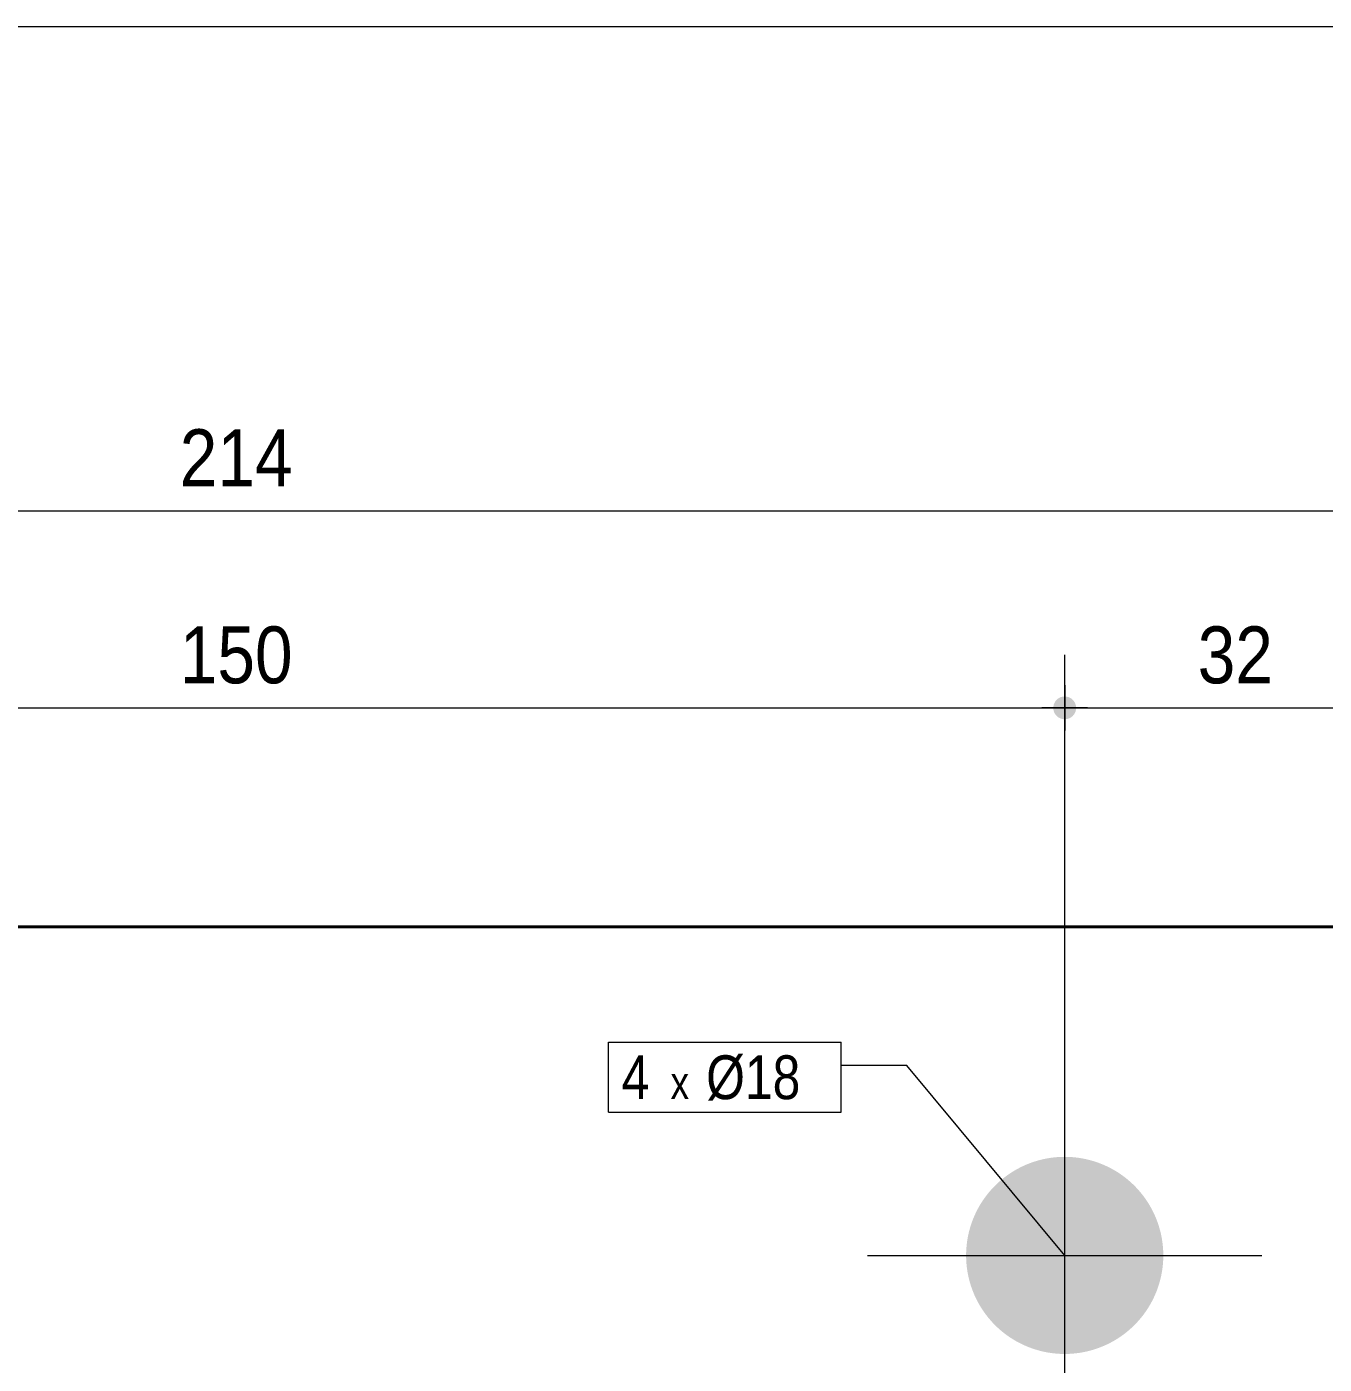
# Model space of a CAD drawing. Header units: millimetres. Extents: x 2 to 287, y 5 to 195.
# Drawn here: x 129.7 to 188.9, y 133.9 to 195 of the extents above; entities that cross this region are included whole.
import ezdxf

# ---------------------------------------------------------------- set-up
doc = ezdxf.new("R2010")
doc.units = ezdxf.units.MM
for name, color, linetype, lineweight in [('Boulon', 7, 'Continuous', 0), ('Cotation', 7, 'Continuous', 0), ('Désignation boulon', 3, 'Continuous', 0), ('Feuille dessin', 5, 'Continuous', 0), ('Piece', 2, 'Continuous', 0)]:
    doc.layers.add(name, color=color, linetype=linetype, lineweight=lineweight)
doc.styles.add('ARIAL', font='ARIAL.TTF')
doc.styles.add('COMIC_SANS_MS', font='COMIC.TTF')

# ---------------------------------------------------------------- blocks, each defined once
blk = doc.blocks.new('*A1')
at = {"layer": 'Boulon'}
blk.add_hatch(color=256, dxfattribs=at).paths.add_polyline_path([(177.046, 134.4), (176.991, 134.401), (176.935, 134.403), (176.88, 134.405), (176.825, 134.408), (176.77, 134.412), (176.715, 134.417), (176.66, 134.422), (176.605, 134.427), (176.55, 134.434), (176.495, 134.441), (176.441, 134.449), (176.386, 134.457), (176.332, 134.466), (176.277, 134.476), (176.223, 134.486), (176.169, 134.498), (176.115, 134.509), (176.061, 134.522), (176.008, 134.535), (175.954, 134.549), (175.901, 134.563), (175.848, 134.578), (175.795, 134.594), (175.742, 134.61), (175.69, 134.627), (175.637, 134.645), (175.585, 134.663), (175.533, 134.682), (175.482, 134.702), (175.43, 134.722), (175.379, 134.743), (175.328, 134.764), (175.278, 134.786), (175.227, 134.809), (175.177, 134.832), (175.127, 134.856), (175.078, 134.88), (175.029, 134.906), (174.98, 134.931), (174.931, 134.958), (174.883, 134.985), (174.835, 135.012), (174.788, 135.04), (174.74, 135.069), (174.694, 135.098), (174.647, 135.128), (174.601, 135.158), (174.555, 135.189), (174.51, 135.221), (174.465, 135.253), (174.42, 135.286), (174.376, 135.319), (174.333, 135.352), (174.289, 135.387), (174.246, 135.421), (174.204, 135.457), (174.162, 135.493), (174.12, 135.529), (174.079, 135.566), (174.038, 135.603), (173.998, 135.641), (173.958, 135.679), (173.919, 135.718), (173.88, 135.757), (173.842, 135.797), (173.804, 135.837), (173.767, 135.878), (173.73, 135.919), (173.694, 135.961), (173.658, 136.003), (173.623, 136.045), (173.588, 136.088), (173.554, 136.131), (173.52, 136.175), (173.487, 136.219), (173.454, 136.264), (173.422, 136.309), (173.39, 136.354), (173.359, 136.4), (173.329, 136.446), (173.299, 136.493), (173.27, 136.539), (173.241, 136.587), (173.213, 136.634), (173.186, 136.682), (173.159, 136.73), (173.132, 136.779), (173.107, 136.828), (173.082, 136.877), (173.057, 136.926), (173.033, 136.976), (173.01, 137.026), (172.987, 137.076), (172.965, 137.127), (172.944, 137.178), (172.923, 137.229), (172.903, 137.28), (172.883, 137.332), (172.864, 137.384), (172.846, 137.436), (172.828, 137.488), (172.811, 137.541), (172.795, 137.594), (172.779, 137.647), (172.764, 137.7), (172.75, 137.753), (172.736, 137.807), (172.723, 137.86), (172.71, 137.914), (172.699, 137.968), (172.688, 138.022), (172.677, 138.076), (172.667, 138.131), (172.658, 138.185), (172.65, 138.24), (172.642, 138.294), (172.635, 138.349), (172.629, 138.404), (172.623, 138.459), (172.618, 138.514), (172.613, 138.569), (172.61, 138.624), (172.607, 138.679), (172.604, 138.734), (172.602, 138.79), (172.601, 138.845), (172.601, 138.9), (172.601, 138.955), (172.602, 139.01), (172.604, 139.066), (172.607, 139.121), (172.61, 139.176), (172.613, 139.231), (172.618, 139.286), (172.623, 139.341), (172.629, 139.396), (172.635, 139.451), (172.642, 139.506), (172.65, 139.56), (172.658, 139.615), (172.667, 139.669), (172.677, 139.724), (172.688, 139.778), (172.699, 139.832), (172.71, 139.886), (172.723, 139.94), (172.736, 139.993), (172.75, 140.047), (172.764, 140.1), (172.779, 140.153), (172.795, 140.206), (172.811, 140.259), (172.828, 140.312), (172.846, 140.364), (172.864, 140.416), (172.883, 140.468), (172.903, 140.52), (172.923, 140.571), (172.944, 140.622), (172.965, 140.673), (172.987, 140.724), (173.01, 140.774), (173.033, 140.824), (173.057, 140.874), (173.082, 140.923), (173.107, 140.972), (173.132, 141.021), (173.159, 141.07), (173.186, 141.118), (173.213, 141.166), (173.241, 141.213), (173.27, 141.261), (173.299, 141.307), (173.329, 141.354), (173.359, 141.4), (173.39, 141.446), (173.422, 141.491), (173.454, 141.536), (173.487, 141.581), (173.52, 141.625), (173.554, 141.669), (173.588, 141.712), (173.623, 141.755), (173.658, 141.797), (173.694, 141.839), (173.73, 141.881), (173.767, 141.922), (173.804, 141.963), (173.842, 142.003), (173.88, 142.043), (173.919, 142.082), (173.958, 142.121), (173.998, 142.159), (174.038, 142.197), (174.079, 142.234), (174.12, 142.271), (174.162, 142.307), (174.204, 142.343), (174.246, 142.379), (174.289, 142.413), (174.333, 142.448), (174.376, 142.481), (174.42, 142.514), (174.465, 142.547), (174.51, 142.579), (174.555, 142.611), (174.601, 142.642), (174.647, 142.672), (174.694, 142.702), (174.74, 142.731), (174.788, 142.76), (174.835, 142.788), (174.883, 142.815), (174.931, 142.842), (174.98, 142.869), (175.029, 142.894), (175.078, 142.92), (175.127, 142.944), (175.177, 142.968), (175.227, 142.991), (175.278, 143.014), (175.328, 143.036), (175.379, 143.057), (175.43, 143.078), (175.482, 143.098), (175.533, 143.118), (175.585, 143.137), (175.637, 143.155), (175.69, 143.173), (175.742, 143.19), (175.795, 143.206), (175.848, 143.222), (175.901, 143.237), (175.954, 143.251), (176.008, 143.265), (176.061, 143.278), (176.115, 143.291), (176.169, 143.302), (176.223, 143.314), (176.277, 143.324), (176.332, 143.334), (176.386, 143.343), (176.441, 143.351), (176.495, 143.359), (176.55, 143.366), (176.605, 143.373), (176.66, 143.378), (176.715, 143.383), (176.77, 143.388), (176.825, 143.392), (176.88, 143.395), (176.935, 143.397), (176.991, 143.399), (177.046, 143.4), (177.101, 143.4), (177.156, 143.4), (177.212, 143.399), (177.267, 143.397), (177.322, 143.395), (177.377, 143.392), (177.432, 143.388), (177.487, 143.383), (177.542, 143.378), (177.597, 143.373), (177.652, 143.366), (177.707, 143.359), (177.761, 143.351), (177.816, 143.343), (177.87, 143.334), (177.925, 143.324), (177.979, 143.314), (178.033, 143.302), (178.087, 143.291), (178.141, 143.278), (178.195, 143.265), (178.248, 143.251), (178.301, 143.237), (178.354, 143.222), (178.407, 143.206), (178.46, 143.19), (178.513, 143.173), (178.565, 143.155), (178.617, 143.137), (178.669, 143.118), (178.721, 143.098), (178.772, 143.078), (178.823, 143.057), (178.874, 143.036), (178.925, 143.014), (178.975, 142.991), (179.025, 142.968), (179.075, 142.944), (179.124, 142.92), (179.174, 142.894), (179.222, 142.869), (179.271, 142.842), (179.319, 142.815), (179.367, 142.788), (179.415, 142.76), (179.462, 142.731), (179.509, 142.702), (179.555, 142.672), (179.601, 142.642), (179.647, 142.611), (179.692, 142.579), (179.737, 142.547), (179.782, 142.514), (179.826, 142.481), (179.87, 142.448), (179.913, 142.413), (179.956, 142.379), (179.998, 142.343), (180.04, 142.307), (180.082, 142.271), (180.123, 142.234), (180.164, 142.197), (180.204, 142.159), (180.244, 142.121), (180.283, 142.082), (180.322, 142.043), (180.36, 142.003), (180.398, 141.963), (180.435, 141.922), (180.472, 141.881), (180.509, 141.839), (180.544, 141.797), (180.58, 141.755), (180.614, 141.712), (180.649, 141.669), (180.682, 141.625), (180.716, 141.581), (180.748, 141.536), (180.78, 141.491), (180.812, 141.446), (180.843, 141.4), (180.873, 141.354), (180.903, 141.307), (180.932, 141.261), (180.961, 141.213), (180.989, 141.166), (181.016, 141.118), (181.043, 141.07), (181.07, 141.021), (181.095, 140.972), (181.121, 140.923), (181.145, 140.874), (181.169, 140.824), (181.192, 140.774), (181.215, 140.724), (181.237, 140.673), (181.259, 140.622), (181.279, 140.571), (181.3, 140.52), (181.319, 140.468), (181.338, 140.416), (181.356, 140.364), (181.374, 140.312), (181.391, 140.259), (181.407, 140.206), (181.423, 140.153), (181.438, 140.1), (181.452, 140.047), (181.466, 139.993), (181.479, 139.94), (181.492, 139.886), (181.504, 139.832), (181.515, 139.778), (181.525, 139.724), (181.535, 139.669), (181.544, 139.615), (181.552, 139.56), (181.56, 139.506), (181.567, 139.451), (181.574, 139.396), (181.579, 139.341), (181.585, 139.286), (181.589, 139.231), (181.593, 139.176), (181.596, 139.121), (181.598, 139.066), (181.6, 139.01), (181.601, 138.955), (181.601, 138.9), (181.601, 138.845), (181.6, 138.79), (181.598, 138.734), (181.596, 138.679), (181.593, 138.624), (181.589, 138.569), (181.585, 138.514), (181.579, 138.459), (181.574, 138.404), (181.567, 138.349), (181.56, 138.294), (181.552, 138.24), (181.544, 138.185), (181.535, 138.131), (181.525, 138.076), (181.515, 138.022), (181.504, 137.968), (181.492, 137.914), (181.479, 137.86), (181.466, 137.807), (181.452, 137.753), (181.438, 137.7), (181.423, 137.647), (181.407, 137.594), (181.391, 137.541), (181.374, 137.488), (181.356, 137.436), (181.338, 137.384), (181.319, 137.332), (181.3, 137.28), (181.279, 137.229), (181.259, 137.178), (181.237, 137.127), (181.215, 137.076), (181.192, 137.026), (181.169, 136.976), (181.145, 136.926), (181.121, 136.877), (181.095, 136.828), (181.07, 136.779), (181.043, 136.73), (181.016, 136.682), (180.989, 136.634), (180.961, 136.587), (180.932, 136.539), (180.903, 136.493), (180.873, 136.446), (180.843, 136.4), (180.812, 136.354), (180.78, 136.309), (180.748, 136.264), (180.716, 136.219), (180.682, 136.175), (180.649, 136.131), (180.614, 136.088), (180.58, 136.045), (180.544, 136.003), (180.509, 135.961), (180.472, 135.919), (180.435, 135.878), (180.398, 135.837), (180.36, 135.797), (180.322, 135.757), (180.283, 135.718), (180.244, 135.679), (180.204, 135.641), (180.164, 135.603), (180.123, 135.566), (180.082, 135.529), (180.04, 135.493), (179.998, 135.457), (179.956, 135.421), (179.913, 135.387), (179.87, 135.352), (179.826, 135.319), (179.782, 135.286), (179.737, 135.253), (179.692, 135.221), (179.647, 135.189), (179.601, 135.158), (179.555, 135.128), (179.509, 135.098), (179.462, 135.069), (179.415, 135.04), (179.367, 135.012), (179.319, 134.985), (179.271, 134.958), (179.222, 134.931), (179.174, 134.906), (179.124, 134.88), (179.075, 134.856), (179.025, 134.832), (178.975, 134.809), (178.925, 134.786), (178.874, 134.764), (178.823, 134.743), (178.772, 134.722), (178.721, 134.702), (178.669, 134.682), (178.617, 134.663), (178.565, 134.645), (178.513, 134.627), (178.46, 134.61), (178.407, 134.594), (178.354, 134.578), (178.301, 134.563), (178.248, 134.549), (178.195, 134.535), (178.141, 134.522), (178.087, 134.509), (178.033, 134.498), (177.979, 134.486), (177.925, 134.476), (177.87, 134.466), (177.816, 134.457), (177.761, 134.449), (177.707, 134.441), (177.652, 134.434), (177.597, 134.427), (177.542, 134.422), (177.487, 134.417), (177.432, 134.412), (177.377, 134.408), (177.322, 134.405), (177.267, 134.403), (177.212, 134.401), (177.156, 134.4), (177.101, 134.4)], flags=17)
at = {"layer": 'Boulon', "linetype": 'Continuous', "lineweight": 0}
for p, q in [((177.101, 129.9), (177.101, 147.9)), ((168.101, 138.9), (186.101, 138.9))]:
    blk.add_line(p, q, dxfattribs=at)
blk = doc.blocks.new('*A2')
at = {"layer": 'Piece', "color": 2, "linetype": 'Continuous', "lineweight": 40}
blk.add_line((193.1, 153.9), (86.1, 153.9), dxfattribs=at)
blk = doc.blocks.new('*A3')
at = {"layer": 'Feuille dessin', "linetype": 'Continuous', "lineweight": 0}
blk.add_line((282, 195), (5, 195), dxfattribs=at)
blk = doc.blocks.new('*A13')
at = {"layer": 'Cotation'}
for points in [[(86.074, 172.381), (86.049, 172.383), (86.024, 172.386), (85.999, 172.39), (85.974, 172.396), (85.949, 172.402), (85.925, 172.41), (85.901, 172.42), (85.878, 172.43), (85.855, 172.441), (85.833, 172.454), (85.811, 172.468), (85.79, 172.482), (85.77, 172.498), (85.751, 172.515), (85.732, 172.532), (85.715, 172.551), (85.698, 172.57), (85.682, 172.59), (85.668, 172.611), (85.654, 172.633), (85.641, 172.655), (85.63, 172.678), (85.62, 172.701), (85.61, 172.725), (85.602, 172.749), (85.596, 172.774), (85.59, 172.799), (85.586, 172.824), (85.583, 172.849), (85.581, 172.874), (85.58, 172.9), (85.581, 172.926), (85.583, 172.951), (85.586, 172.976), (85.59, 173.001), (85.596, 173.026), (85.602, 173.051), (85.61, 173.075), (85.62, 173.099), (85.63, 173.122), (85.641, 173.145), (85.654, 173.167), (85.668, 173.189), (85.682, 173.21), (85.698, 173.23), (85.715, 173.249), (85.732, 173.268), (85.751, 173.285), (85.77, 173.302), (85.79, 173.318), (85.811, 173.332), (85.833, 173.346), (85.855, 173.359), (85.878, 173.37), (85.901, 173.38), (85.925, 173.39), (85.949, 173.398), (85.974, 173.404), (85.999, 173.41), (86.024, 173.414), (86.049, 173.417), (86.074, 173.419), (86.1, 173.42), (86.126, 173.419), (86.151, 173.417), (86.176, 173.414), (86.201, 173.41), (86.226, 173.404), (86.251, 173.398), (86.275, 173.39), (86.299, 173.38), (86.322, 173.37), (86.345, 173.359), (86.367, 173.346), (86.389, 173.332), (86.41, 173.318), (86.43, 173.302), (86.449, 173.285), (86.468, 173.268), (86.485, 173.249), (86.502, 173.23), (86.518, 173.21), (86.532, 173.189), (86.546, 173.167), (86.559, 173.145), (86.57, 173.122), (86.58, 173.099), (86.59, 173.075), (86.598, 173.051), (86.604, 173.026), (86.61, 173.001), (86.614, 172.976), (86.617, 172.951), (86.619, 172.926), (86.62, 172.9), (86.619, 172.874), (86.617, 172.849), (86.614, 172.824), (86.61, 172.799), (86.604, 172.774), (86.598, 172.749), (86.59, 172.725), (86.58, 172.701), (86.57, 172.678), (86.559, 172.655), (86.546, 172.633), (86.532, 172.611), (86.518, 172.59), (86.502, 172.57), (86.485, 172.551), (86.468, 172.532), (86.449, 172.515), (86.43, 172.498), (86.41, 172.482), (86.389, 172.468), (86.367, 172.454), (86.345, 172.441), (86.322, 172.43), (86.299, 172.42), (86.275, 172.41), (86.251, 172.402), (86.226, 172.396), (86.201, 172.39), (86.176, 172.386), (86.151, 172.383), (86.126, 172.381), (86.1, 172.38)], [(193.074, 172.381), (193.049, 172.383), (193.024, 172.386), (192.999, 172.39), (192.974, 172.396), (192.949, 172.402), (192.925, 172.41), (192.901, 172.42), (192.878, 172.43), (192.855, 172.441), (192.833, 172.454), (192.811, 172.468), (192.79, 172.482), (192.77, 172.498), (192.751, 172.515), (192.732, 172.532), (192.715, 172.551), (192.698, 172.57), (192.682, 172.59), (192.668, 172.611), (192.654, 172.633), (192.641, 172.655), (192.63, 172.678), (192.62, 172.701), (192.61, 172.725), (192.602, 172.749), (192.596, 172.774), (192.59, 172.799), (192.586, 172.824), (192.583, 172.849), (192.581, 172.874), (192.58, 172.9), (192.581, 172.926), (192.583, 172.951), (192.586, 172.976), (192.59, 173.001), (192.596, 173.026), (192.602, 173.051), (192.61, 173.075), (192.62, 173.099), (192.63, 173.122), (192.641, 173.145), (192.654, 173.167), (192.668, 173.189), (192.682, 173.21), (192.698, 173.23), (192.715, 173.249), (192.732, 173.268), (192.751, 173.285), (192.77, 173.302), (192.79, 173.318), (192.811, 173.332), (192.833, 173.346), (192.855, 173.359), (192.878, 173.37), (192.901, 173.38), (192.925, 173.39), (192.949, 173.398), (192.974, 173.404), (192.999, 173.41), (193.024, 173.414), (193.049, 173.417), (193.074, 173.419), (193.1, 173.42), (193.126, 173.419), (193.151, 173.417), (193.176, 173.414), (193.201, 173.41), (193.226, 173.404), (193.251, 173.398), (193.275, 173.39), (193.299, 173.38), (193.322, 173.37), (193.345, 173.359), (193.367, 173.346), (193.389, 173.332), (193.41, 173.318), (193.43, 173.302), (193.449, 173.285), (193.468, 173.268), (193.485, 173.249), (193.502, 173.23), (193.518, 173.21), (193.532, 173.189), (193.546, 173.167), (193.559, 173.145), (193.57, 173.122), (193.58, 173.099), (193.59, 173.075), (193.598, 173.051), (193.604, 173.026), (193.61, 173.001), (193.614, 172.976), (193.617, 172.951), (193.619, 172.926), (193.62, 172.9), (193.619, 172.874), (193.617, 172.849), (193.614, 172.824), (193.61, 172.799), (193.604, 172.774), (193.598, 172.749), (193.59, 172.725), (193.58, 172.701), (193.57, 172.678), (193.559, 172.655), (193.546, 172.633), (193.532, 172.611), (193.518, 172.59), (193.502, 172.57), (193.485, 172.551), (193.468, 172.532), (193.449, 172.515), (193.43, 172.498), (193.41, 172.482), (193.389, 172.468), (193.367, 172.454), (193.345, 172.441), (193.322, 172.43), (193.299, 172.42), (193.275, 172.41), (193.251, 172.402), (193.226, 172.396), (193.201, 172.39), (193.176, 172.386), (193.151, 172.383), (193.126, 172.381), (193.1, 172.38)]]:
    blk.add_hatch(color=256, dxfattribs=at).paths.add_polyline_path(points, flags=17)
at = {"layer": 'Cotation', "linetype": 'Continuous', "lineweight": 0}
for p, q in [((86.1, 154.9), (86.1, 175.32)), ((193.1, 154.9), (193.1, 175.32)), ((86.1, 173.94), (86.1, 171.86)), ((193.1, 173.94), (193.1, 171.86)), ((87.14, 172.9), (85.06, 172.9)), ((86.1, 172.9), (85.06, 172.9)), ((86.1, 172.9), (193.1, 172.9)), ((194.14, 172.9), (192.06, 172.9)), ((193.1, 172.9), (194.14, 172.9))]:
    blk.add_line(p, q, dxfattribs=at)
at = {"layer": 'Cotation'}
for p in [(86.1, 172.9), (193.1, 172.9)]:
    blk.add_point(p, dxfattribs=at)
at = {"layer": 'Cotation', "style": 'ARIAL', "width": 0.85}
blk.add_text('214', height=2.6, dxfattribs=at).set_placement((136.707, 174.02))
blk = doc.blocks.new('*A15')
at = {"layer": 'Cotation'}
for points in [[(102.076, 163.381), (102.05, 163.383), (102.025, 163.386), (102, 163.39), (101.975, 163.396), (101.95, 163.402), (101.926, 163.41), (101.902, 163.42), (101.879, 163.43), (101.856, 163.441), (101.834, 163.454), (101.812, 163.468), (101.791, 163.482), (101.771, 163.498), (101.752, 163.515), (101.733, 163.532), (101.716, 163.551), (101.699, 163.57), (101.683, 163.59), (101.669, 163.611), (101.655, 163.633), (101.643, 163.655), (101.631, 163.678), (101.621, 163.701), (101.611, 163.725), (101.603, 163.749), (101.597, 163.774), (101.591, 163.799), (101.587, 163.824), (101.584, 163.849), (101.582, 163.874), (101.581, 163.9), (101.582, 163.926), (101.584, 163.951), (101.587, 163.976), (101.591, 164.001), (101.597, 164.026), (101.603, 164.051), (101.611, 164.075), (101.621, 164.099), (101.631, 164.122), (101.643, 164.145), (101.655, 164.167), (101.669, 164.189), (101.683, 164.21), (101.699, 164.23), (101.716, 164.249), (101.733, 164.268), (101.752, 164.285), (101.771, 164.302), (101.791, 164.318), (101.812, 164.332), (101.834, 164.346), (101.856, 164.359), (101.879, 164.37), (101.902, 164.38), (101.926, 164.39), (101.95, 164.398), (101.975, 164.404), (102, 164.41), (102.025, 164.414), (102.05, 164.417), (102.076, 164.419), (102.101, 164.42), (102.127, 164.419), (102.152, 164.417), (102.177, 164.414), (102.203, 164.41), (102.227, 164.404), (102.252, 164.398), (102.276, 164.39), (102.3, 164.38), (102.323, 164.37), (102.346, 164.359), (102.368, 164.346), (102.39, 164.332), (102.411, 164.318), (102.431, 164.302), (102.45, 164.285), (102.469, 164.268), (102.486, 164.249), (102.503, 164.23), (102.519, 164.21), (102.533, 164.189), (102.547, 164.167), (102.56, 164.145), (102.571, 164.122), (102.582, 164.099), (102.591, 164.075), (102.599, 164.051), (102.606, 164.026), (102.611, 164.001), (102.615, 163.976), (102.619, 163.951), (102.62, 163.926), (102.621, 163.9), (102.62, 163.874), (102.619, 163.849), (102.615, 163.824), (102.611, 163.799), (102.606, 163.774), (102.599, 163.749), (102.591, 163.725), (102.582, 163.701), (102.571, 163.678), (102.56, 163.655), (102.547, 163.633), (102.533, 163.611), (102.519, 163.59), (102.503, 163.57), (102.486, 163.551), (102.469, 163.532), (102.45, 163.515), (102.431, 163.498), (102.411, 163.482), (102.39, 163.468), (102.368, 163.454), (102.346, 163.441), (102.323, 163.43), (102.3, 163.42), (102.276, 163.41), (102.252, 163.402), (102.227, 163.396), (102.203, 163.39), (102.177, 163.386), (102.152, 163.383), (102.127, 163.381), (102.101, 163.38)], [(177.076, 163.381), (177.05, 163.383), (177.025, 163.386), (177, 163.39), (176.975, 163.396), (176.95, 163.402), (176.926, 163.41), (176.902, 163.42), (176.879, 163.43), (176.856, 163.441), (176.834, 163.454), (176.812, 163.468), (176.791, 163.482), (176.771, 163.498), (176.752, 163.515), (176.733, 163.532), (176.716, 163.551), (176.699, 163.57), (176.683, 163.59), (176.669, 163.611), (176.655, 163.633), (176.643, 163.655), (176.631, 163.678), (176.621, 163.701), (176.611, 163.725), (176.603, 163.749), (176.597, 163.774), (176.591, 163.799), (176.587, 163.824), (176.584, 163.849), (176.582, 163.874), (176.581, 163.9), (176.582, 163.926), (176.584, 163.951), (176.587, 163.976), (176.591, 164.001), (176.597, 164.026), (176.603, 164.051), (176.611, 164.075), (176.621, 164.099), (176.631, 164.122), (176.643, 164.145), (176.655, 164.167), (176.669, 164.189), (176.683, 164.21), (176.699, 164.23), (176.716, 164.249), (176.733, 164.268), (176.752, 164.285), (176.771, 164.302), (176.791, 164.318), (176.812, 164.332), (176.834, 164.346), (176.856, 164.359), (176.879, 164.37), (176.902, 164.38), (176.926, 164.39), (176.95, 164.398), (176.975, 164.404), (177, 164.41), (177.025, 164.414), (177.05, 164.417), (177.076, 164.419), (177.101, 164.42), (177.127, 164.419), (177.152, 164.417), (177.177, 164.414), (177.203, 164.41), (177.227, 164.404), (177.252, 164.398), (177.276, 164.39), (177.3, 164.38), (177.323, 164.37), (177.346, 164.359), (177.368, 164.346), (177.39, 164.332), (177.411, 164.318), (177.431, 164.302), (177.45, 164.285), (177.469, 164.268), (177.486, 164.249), (177.503, 164.23), (177.519, 164.21), (177.533, 164.189), (177.547, 164.167), (177.56, 164.145), (177.571, 164.122), (177.582, 164.099), (177.591, 164.075), (177.599, 164.051), (177.606, 164.026), (177.611, 164.001), (177.615, 163.976), (177.619, 163.951), (177.62, 163.926), (177.621, 163.9), (177.62, 163.874), (177.619, 163.849), (177.615, 163.824), (177.611, 163.799), (177.606, 163.774), (177.599, 163.749), (177.591, 163.725), (177.582, 163.701), (177.571, 163.678), (177.56, 163.655), (177.547, 163.633), (177.533, 163.611), (177.519, 163.59), (177.503, 163.57), (177.486, 163.551), (177.469, 163.532), (177.45, 163.515), (177.431, 163.498), (177.411, 163.482), (177.39, 163.468), (177.368, 163.454), (177.346, 163.441), (177.323, 163.43), (177.3, 163.42), (177.276, 163.41), (177.252, 163.402), (177.227, 163.396), (177.203, 163.39), (177.177, 163.386), (177.152, 163.383), (177.127, 163.381), (177.101, 163.38)]]:
    blk.add_hatch(color=256, dxfattribs=at).paths.add_polyline_path(points, flags=17)
at = {"layer": 'Cotation', "linetype": 'Continuous', "lineweight": 0}
for p, q in [((102.101, 139.9), (102.101, 166.32)), ((177.101, 139.9), (177.101, 166.32)), ((102.101, 164.94), (102.101, 162.86)), ((177.101, 164.94), (177.101, 162.86)), ((103.141, 163.9), (101.061, 163.9)), ((102.101, 163.9), (101.061, 163.9)), ((102.101, 163.9), (177.101, 163.9)), ((178.141, 163.9), (176.061, 163.9)), ((177.101, 163.9), (178.141, 163.9))]:
    blk.add_line(p, q, dxfattribs=at)
at = {"layer": 'Cotation'}
for p in [(102.101, 163.9), (177.101, 163.9)]:
    blk.add_point(p, dxfattribs=at)
at = {"layer": 'Cotation', "style": 'ARIAL', "width": 0.85}
blk.add_text('150', height=2.6, dxfattribs=at).set_placement((136.708, 165.02))
blk = doc.blocks.new('*A16')
at = {"layer": 'Cotation'}
for points in [[(177.076, 163.381), (177.05, 163.383), (177.025, 163.386), (177, 163.39), (176.975, 163.396), (176.95, 163.402), (176.926, 163.41), (176.902, 163.42), (176.879, 163.43), (176.856, 163.441), (176.834, 163.454), (176.812, 163.468), (176.791, 163.482), (176.771, 163.498), (176.752, 163.515), (176.733, 163.532), (176.716, 163.551), (176.699, 163.57), (176.683, 163.59), (176.669, 163.611), (176.655, 163.633), (176.643, 163.655), (176.631, 163.678), (176.621, 163.701), (176.611, 163.725), (176.603, 163.749), (176.597, 163.774), (176.591, 163.799), (176.587, 163.824), (176.584, 163.849), (176.582, 163.874), (176.581, 163.9), (176.582, 163.926), (176.584, 163.951), (176.587, 163.976), (176.591, 164.001), (176.597, 164.026), (176.603, 164.051), (176.611, 164.075), (176.621, 164.099), (176.631, 164.122), (176.643, 164.145), (176.655, 164.167), (176.669, 164.189), (176.683, 164.21), (176.699, 164.23), (176.716, 164.249), (176.733, 164.268), (176.752, 164.285), (176.771, 164.302), (176.791, 164.318), (176.812, 164.332), (176.834, 164.346), (176.856, 164.359), (176.879, 164.37), (176.902, 164.38), (176.926, 164.39), (176.95, 164.398), (176.975, 164.404), (177, 164.41), (177.025, 164.414), (177.05, 164.417), (177.076, 164.419), (177.101, 164.42), (177.127, 164.419), (177.152, 164.417), (177.177, 164.414), (177.203, 164.41), (177.227, 164.404), (177.252, 164.398), (177.276, 164.39), (177.3, 164.38), (177.323, 164.37), (177.346, 164.359), (177.368, 164.346), (177.39, 164.332), (177.411, 164.318), (177.431, 164.302), (177.45, 164.285), (177.469, 164.268), (177.486, 164.249), (177.503, 164.23), (177.519, 164.21), (177.533, 164.189), (177.547, 164.167), (177.56, 164.145), (177.571, 164.122), (177.582, 164.099), (177.591, 164.075), (177.599, 164.051), (177.606, 164.026), (177.611, 164.001), (177.615, 163.976), (177.619, 163.951), (177.62, 163.926), (177.621, 163.9), (177.62, 163.874), (177.619, 163.849), (177.615, 163.824), (177.611, 163.799), (177.606, 163.774), (177.599, 163.749), (177.591, 163.725), (177.582, 163.701), (177.571, 163.678), (177.56, 163.655), (177.547, 163.633), (177.533, 163.611), (177.519, 163.59), (177.503, 163.57), (177.486, 163.551), (177.469, 163.532), (177.45, 163.515), (177.431, 163.498), (177.411, 163.482), (177.39, 163.468), (177.368, 163.454), (177.346, 163.441), (177.323, 163.43), (177.3, 163.42), (177.276, 163.41), (177.252, 163.402), (177.227, 163.396), (177.203, 163.39), (177.177, 163.386), (177.152, 163.383), (177.127, 163.381), (177.101, 163.38)], [(193.074, 163.381), (193.049, 163.383), (193.024, 163.386), (192.999, 163.39), (192.974, 163.396), (192.949, 163.402), (192.925, 163.41), (192.901, 163.42), (192.878, 163.43), (192.855, 163.441), (192.833, 163.454), (192.811, 163.468), (192.79, 163.482), (192.77, 163.498), (192.751, 163.515), (192.732, 163.532), (192.715, 163.551), (192.698, 163.57), (192.682, 163.59), (192.668, 163.611), (192.654, 163.633), (192.641, 163.655), (192.63, 163.678), (192.62, 163.701), (192.61, 163.725), (192.602, 163.749), (192.596, 163.774), (192.59, 163.799), (192.586, 163.824), (192.583, 163.849), (192.581, 163.874), (192.58, 163.9), (192.581, 163.926), (192.583, 163.951), (192.586, 163.976), (192.59, 164.001), (192.596, 164.026), (192.602, 164.051), (192.61, 164.075), (192.62, 164.099), (192.63, 164.122), (192.641, 164.145), (192.654, 164.167), (192.668, 164.189), (192.682, 164.21), (192.698, 164.23), (192.715, 164.249), (192.732, 164.268), (192.751, 164.285), (192.77, 164.302), (192.79, 164.318), (192.811, 164.332), (192.833, 164.346), (192.855, 164.359), (192.878, 164.37), (192.901, 164.38), (192.925, 164.39), (192.949, 164.398), (192.974, 164.404), (192.999, 164.41), (193.024, 164.414), (193.049, 164.417), (193.074, 164.419), (193.1, 164.42), (193.126, 164.419), (193.151, 164.417), (193.176, 164.414), (193.201, 164.41), (193.226, 164.404), (193.251, 164.398), (193.275, 164.39), (193.299, 164.38), (193.322, 164.37), (193.345, 164.359), (193.367, 164.346), (193.389, 164.332), (193.41, 164.318), (193.43, 164.302), (193.449, 164.285), (193.468, 164.268), (193.485, 164.249), (193.502, 164.23), (193.518, 164.21), (193.532, 164.189), (193.546, 164.167), (193.559, 164.145), (193.57, 164.122), (193.58, 164.099), (193.59, 164.075), (193.598, 164.051), (193.604, 164.026), (193.61, 164.001), (193.614, 163.976), (193.617, 163.951), (193.619, 163.926), (193.62, 163.9), (193.619, 163.874), (193.617, 163.849), (193.614, 163.824), (193.61, 163.799), (193.604, 163.774), (193.598, 163.749), (193.59, 163.725), (193.58, 163.701), (193.57, 163.678), (193.559, 163.655), (193.546, 163.633), (193.532, 163.611), (193.518, 163.59), (193.502, 163.57), (193.485, 163.551), (193.468, 163.532), (193.449, 163.515), (193.43, 163.498), (193.41, 163.482), (193.389, 163.468), (193.367, 163.454), (193.345, 163.441), (193.322, 163.43), (193.299, 163.42), (193.275, 163.41), (193.251, 163.402), (193.226, 163.396), (193.201, 163.39), (193.176, 163.386), (193.151, 163.383), (193.126, 163.381), (193.1, 163.38)]]:
    blk.add_hatch(color=256, dxfattribs=at).paths.add_polyline_path(points, flags=17)
at = {"layer": 'Cotation', "linetype": 'Continuous', "lineweight": 0}
for p, q in [((177.101, 139.9), (177.101, 166.32)), ((193.1, 154.9), (193.1, 166.32)), ((177.101, 164.94), (177.101, 162.86)), ((193.1, 164.94), (193.1, 162.86)), ((178.141, 163.9), (176.061, 163.9)), ((177.101, 163.9), (176.061, 163.9)), ((177.101, 163.9), (193.1, 163.9)), ((194.14, 163.9), (192.06, 163.9)), ((193.1, 163.9), (194.14, 163.9))]:
    blk.add_line(p, q, dxfattribs=at)
at = {"layer": 'Cotation'}
for p in [(177.101, 163.9), (193.1, 163.9)]:
    blk.add_point(p, dxfattribs=at)
at = {"layer": 'Cotation', "style": 'ARIAL', "width": 0.85}
blk.add_text('32', height=2.6, dxfattribs=at).set_placement((183.172, 165.02))
blk = doc.blocks.new('*A17')
at = {"layer": 'Désignation boulon', "linetype": 'Continuous', "lineweight": 0}
for p, q in [((156.277744, 148.634913), (166.893369, 148.634913)), ((156.277744, 145.434913), (156.277744, 148.634913)), ((166.893369, 145.434913), (166.893369, 148.634913)), ((169.893369, 147.568246), (166.893369, 147.568246)), ((177.101103, 138.9), (169.893369, 147.568246)), ((156.277744, 145.434913), (166.893369, 145.434913))]:
    blk.add_line(p, q, dxfattribs=at)
at = {"layer": 'Désignation boulon', "style": 'COMIC_SANS_MS', "width": 0.85}
for s, height, p in [('4', 2, (156.877744, 146.034913)), ('Ø18', 2, (160.736338, 146.034913)), ('x', 1.5, (159.105674, 146.034913))]:
    blk.add_text(s, height=height, dxfattribs=at).set_placement(p)

msp = doc.modelspace()

# ---------------------------------------------------------------- block references
at = {"lineweight": 0}
for name in ['*A3', '*A13', '*A15', '*A16', '*A2', '*A17', '*A1']:
    msp.add_blockref(name, (0, 0), dxfattribs=at)

doc.saveas('drawing.dxf')
